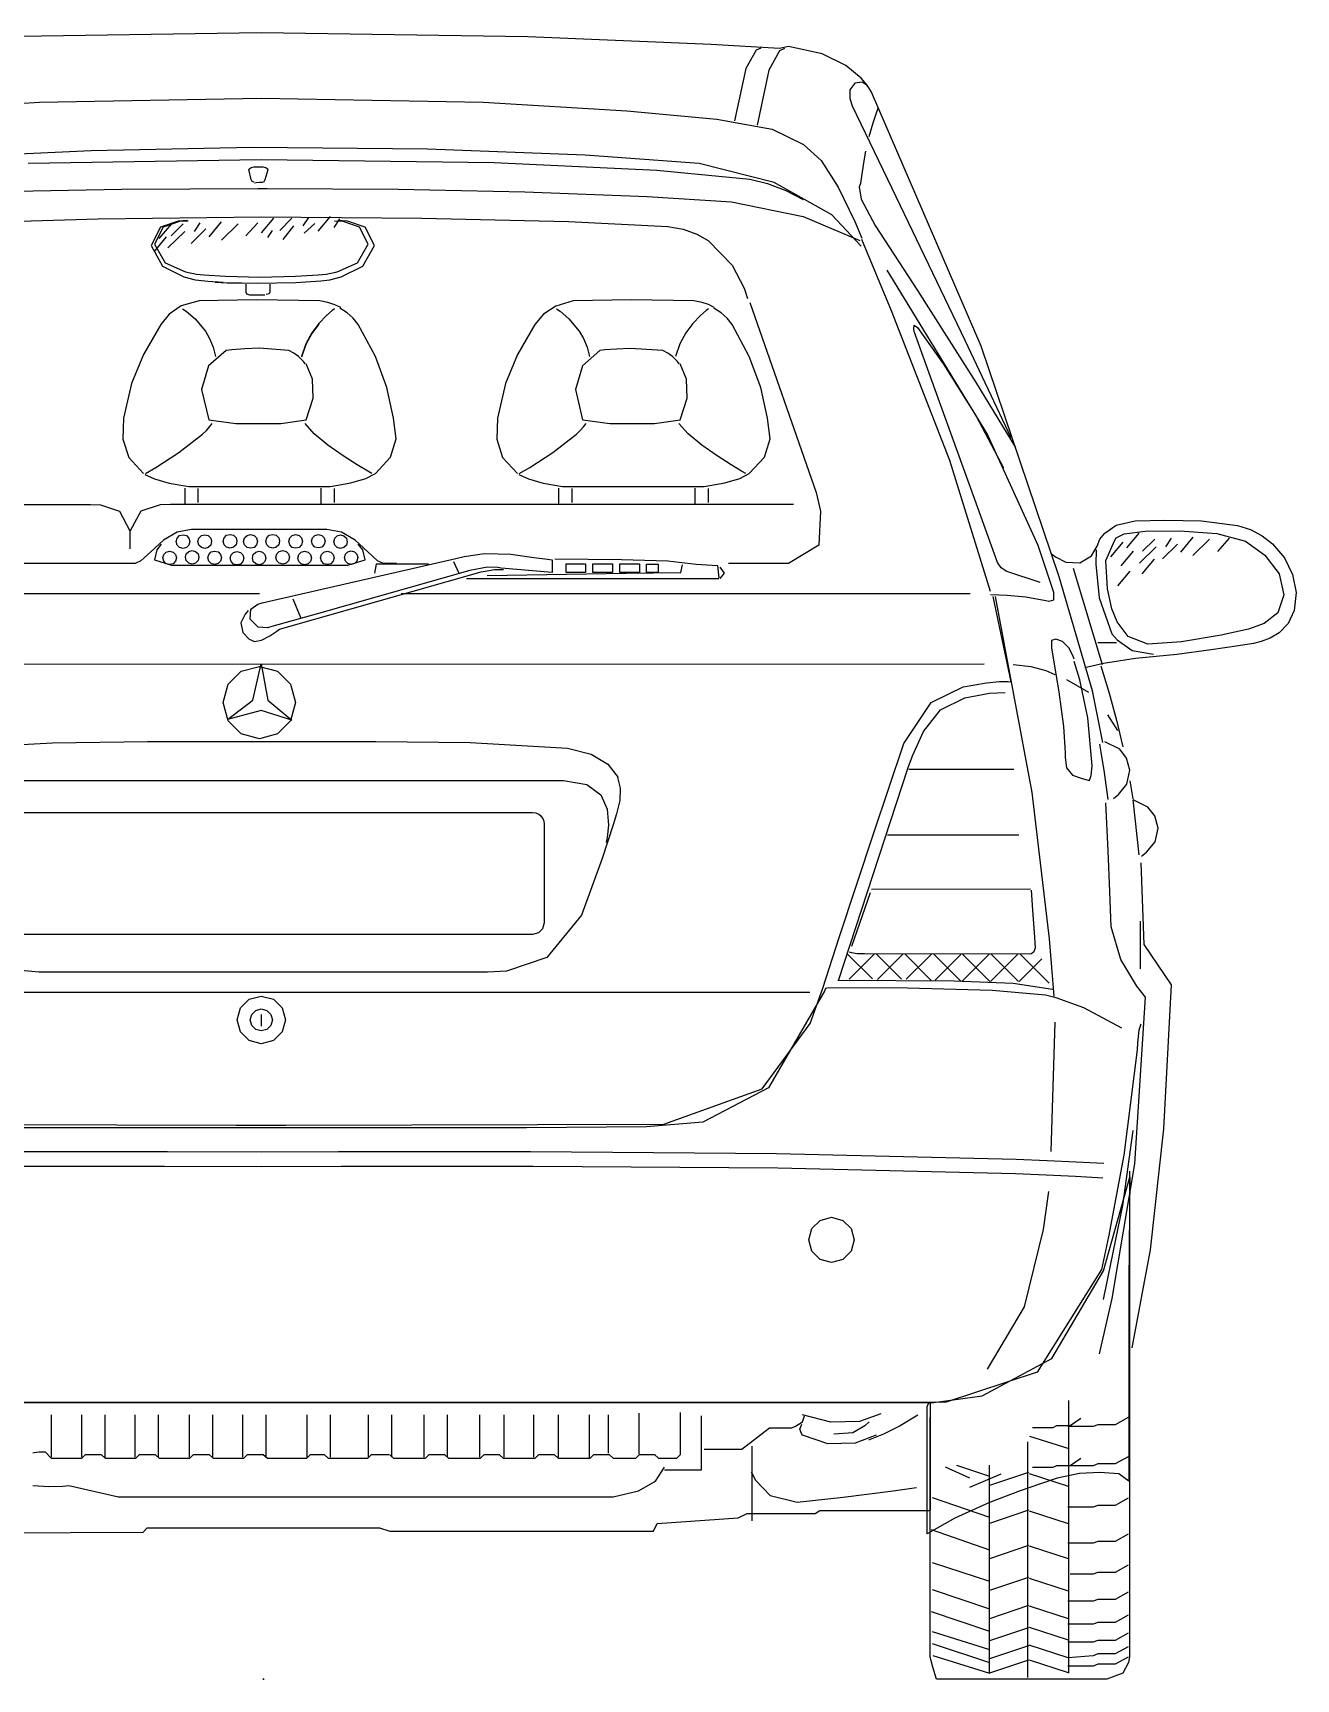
# Model space of a CAD drawing. Extents: x -3897 to -1920, y -817 to 757.
# Drawn here: x -3127 to -1920, y -816 to 757 of the extents above; entities that cross this region are included whole.
import ezdxf

# ---------------------------------------------------------------- set-up
doc = ezdxf.new("R2010")
doc.units = 0
doc.header["$LTSCALE"] = 5
doc.header["$MEASUREMENT"] = 0
doc.header["$PDMODE"] = 2
doc.header["$PDSIZE"] = 0.5
doc.layers.add('000_FREI-LASSEN', color=7, linetype='CONTINUOUS')
doc.layers.add('001_HILFSLINIEN', color=7, linetype='CONTINUOUS')

# ---------------------------------------------------------------- blocks, each defined once
blk = doc.blocks.new('MB_A-KLASSE_H_2')
at = {"layer": '001_HILFSLINIEN', "color": 7, "linetype": 'Continuous'}
for p, q in [((-2.1, 1572.8), (-257, 1569)), ((252.7, 1569), (-2.1, 1572.8)), ((427.8, 1561.8), (252.7, 1569)), ((493, 1558), (427.8, 1561.8)), ((475.2, 1558.4), (470.9, 1556.4)), ((501.8, 1559.8), (493, 1558)), ((497.8, 1558), (493.2, 1555.8)), ((533.8, 1552.8), (501.8, 1559.8)), ((470.9, 1556.4), (460.9, 1538.9)), ((493.2, 1555.8), (482.9, 1537.3)), ((556.4, 1541.7), (533.8, 1552.8)), ((571, 1529.6), (556.4, 1541.7)), ((460.9, 1538.9), (450.1, 1488.7)), ((482.9, 1537.3), (471.8, 1484.7)), ((572.1, 1525.7), (565.2, 1524.9)), ((576.8, 1522.8), (571, 1529.6)), ((576.7, 1522.6), (572.1, 1525.7)), ((-214.1, 1506.7), (-2.1, 1510.6)), ((-2.1, 1510.6), (209.9, 1506.7)), ((560.4, 1518.4), (560.3, 1510.1)), ((560.3, 1510.1), (562.6, 1503.1)), ((565.2, 1524.9), (560.4, 1518.4)), ((578.4, 1520.5), (576.7, 1522.6)), ((580.1, 1517.9), (576.8, 1522.8)), ((581.1, 1516.1), (580.1, 1517.9)), ((685.7, 1273.6), (581.1, 1516.1)), ((-351.4, 1498.3), (-214.1, 1506.7)), ((209.9, 1506.7), (347.1, 1498.3)), ((347.1, 1498.3), (433.1, 1490.5)), ((562.6, 1503.1), (600.5, 1424.6)), ((585.8, 1497.1), (582.4, 1486.6)), ((587.2, 1501.3), (585.8, 1497.1)), ((433.1, 1490.5), (486.1, 1480.8)), ((486.1, 1480.8), (515.9, 1466.2)), ((582.4, 1486.6), (578.5, 1473.4)), ((-10.4, 1463.5), (-164.8, 1460.2)), ((156.6, 1461.7), (-10.4, 1463.5)), ((515.9, 1466.2), (532.9, 1451)), ((-164.8, 1460.2), (-304.1, 1453.6)), ((-225, 1448.3), (-2.1, 1452)), ((-2.1, 1452), (220.4, 1449)), ((307.5, 1455.9), (156.6, 1461.7)), ((220.4, 1449), (375.8, 1441.7)), ((416.2, 1448.2), (307.5, 1455.9)), ((487.9, 1429.8), (416.2, 1448.2)), ((532.9, 1451), (549.2, 1425.5)), ((573.6, 1450.6), (572, 1440.2)), ((575.4, 1459.9), (573.6, 1450.6)), ((-14, 1442.3), (-13.4, 1443)), ((-11.7, 1432.9), (-14, 1442.3)), ((-13.4, 1443), (-11.8, 1444.2)), ((-11.8, 1444.2), (-9.2, 1444.9)), ((-11.5, 1432.2), (-11.7, 1432.9)), ((-10.8, 1431), (-11.5, 1432.2)), ((-9.2, 1444.9), (-0.4, 1444.9)), ((-0.4, 1444.9), (2.1, 1444.2)), ((0.5, 1431), (1.3, 1432.2)), ((1.3, 1432.2), (1.5, 1432.9)), ((1.5, 1432.9), (4.4, 1442.3)), ((2.1, 1444.2), (3.8, 1443)), ((3.8, 1443), (4.4, 1442.3)), ((375.8, 1441.7), (464.6, 1433)), ((464.6, 1433), (481.7, 1428.9)), ((572, 1440.2), (570.5, 1428.9)), ((-265.4, 1421.1), (-135.4, 1423.6)), ((-135.4, 1423.6), (-5.4, 1424.1)), ((-9.1, 1430.3), (-10.8, 1431)), ((-8.5, 1429.6), (-7.1, 1429.8)), ((-7.1, 1429.8), (-4, 1430.2)), ((-5.4, 1424.1), (3.6, 1424.1)), ((-4, 1430.2), (-1.1, 1430.3)), ((-1.1, 1430.3), (0.5, 1431)), ((3.6, 1424.1), (128.7, 1423.6)), ((128.7, 1423.6), (249.7, 1421.1)), ((249.7, 1421.1), (366.5, 1416.4)), ((366.5, 1416.4), (447.3, 1411.5)), ((481.7, 1428.9), (499, 1422.2)), ((543.1, 1398.9), (487.9, 1429.8)), ((499, 1422.2), (515.8, 1413.8)), ((549.2, 1425.5), (564.9, 1392.8)), ((570.5, 1428.9), (569.2, 1425.9)), ((569.2, 1425.9), (571.1, 1413.9)), ((600.5, 1424.6), (670.3, 1279.3)), ((447.3, 1411.5), (515.7, 1397.3)), ((571.1, 1413.9), (584.6, 1388.8)), ((-302.2, 1391), (-158, 1395.3)), ((-158, 1395.3), (-2.1, 1397)), ((-98.4, 1387.1), (-107.4, 1369.6)), ((-95.9, 1387.2), (-104.3, 1371)), ((-88.1, 1390.4), (-99.9, 1376.3)), ((-81.5, 1393), (-98.4, 1387.1)), ((-80.4, 1392.6), (-95.9, 1387.2)), ((-76.8, 1390.5), (-88.4, 1379)), ((-72.5, 1393.5), (-81.5, 1393)), ((-72, 1393.1), (-80.4, 1392.6)), ((-55.1, 1385.6), (-69.3, 1371.5)), ((-60.9, 1391.4), (-66.4, 1383.2)), ((-40.5, 1392.2), (-52.2, 1378.1)), ((-24.3, 1390.5), (-40.3, 1374.7)), ((-5.5, 1391.4), (-16.8, 1378.8)), ((9.6, 1395.9), (-2.2, 1381.8)), ((-2.1, 1397), (151.4, 1395.8)), ((8.2, 1384.2), (3.7, 1377.4)), ((27.2, 1395.7), (15.6, 1384.2)), ((28.7, 1388.4), (18.6, 1375.5)), ((43.1, 1396.6), (37.6, 1388.4)), ((49, 1390.8), (38.8, 1381.5)), ((63.6, 1397.4), (51.8, 1383.3)), ((72.6, 1395.2), (67.1, 1387)), ((76.2, 1392.6), (67.9, 1393.1)), ((80.2, 1393), (71.1, 1393.5)), ((91.8, 1387.2), (76.2, 1392.6)), ((97, 1387.1), (80.2, 1393)), ((100.1, 1371), (91.8, 1387.2)), ((106.1, 1369.6), (97, 1387.1)), ((151.4, 1395.8), (291.4, 1392.6)), ((291.4, 1392.6), (386.2, 1387.9)), ((386.2, 1387.9), (401.1, 1385.4)), ((401.1, 1385.4), (414, 1380.7)), ((515.7, 1397.3), (569.7, 1374.4)), ((571.2, 1369.2), (543.1, 1398.9)), ((564.9, 1392.8), (571.8, 1376.6)), ((584.6, 1388.8), (625, 1326.6)), ((-107.4, 1369.6), (-96.5, 1349.9)), ((-92.9, 1378.1), (-104.6, 1364)), ((-104.3, 1371), (-93.9, 1353.1)), ((-75.3, 1383.2), (-91.3, 1367.4)), ((89.7, 1353.1), (100.1, 1371)), ((95, 1349.9), (106.1, 1369.6)), ((414, 1380.7), (425, 1374.4)), ((425, 1374.4), (447.8, 1351)), ((571.5, 1375.8), (599.8, 1307.6)), ((-93.9, 1353.1), (-74.5, 1344.5)), ((70.3, 1344.5), (89.7, 1353.1)), ((-96.5, 1349.9), (-76.3, 1339.7)), ((-76.3, 1339.7), (-65.4, 1336.9)), ((-74.5, 1344.5), (-64.1, 1342.3)), ((-64.1, 1342.3), (-57, 1341.6)), ((-57, 1341.6), (-36.5, 1340.3)), ((-36.5, 1340.3), (-3.2, 1339.6)), ((-3.2, 1339.6), (30.7, 1340.3)), ((30.7, 1340.3), (52.3, 1341.6)), ((52.3, 1341.6), (59.9, 1342.3)), ((59.9, 1342.3), (70.3, 1344.5)), ((63.2, 1336.9), (74.3, 1339.7)), ((74.3, 1339.7), (95, 1349.9)), ((447.8, 1351), (459.3, 1328.8)), ((595.7, 1346.1), (691.8, 1188.7)), ((-65.4, 1336.9), (-62.3, 1336.5)), ((-62.3, 1336.5), (-53.2, 1335.7)), ((-53.2, 1335.7), (-38.5, 1334.7)), ((-46.3, 1334.7), (-34.6, 1334.2)), ((-34.6, 1334.2), (-21.1, 1333.9)), ((-21.1, 1333.9), (-5.8, 1333.7)), ((-16.9, 1325.9), (-17, 1325.1)), ((-17, 1325.1), (-16.3, 1323.5)), ((-16.9, 1332.9), (-16.9, 1325.9)), ((-16.3, 1323.5), (-13.3, 1322.7)), ((-13.3, 1322.7), (1.2, 1322.7)), ((-5.8, 1333.7), (31, 1334.5)), ((5.5, 1323.7), (2.5, 1323)), ((6.1, 1325.2), (5.5, 1323.7)), ((5.9, 1332.9), (5.9, 1325.9)), ((5.9, 1325.9), (6.1, 1325.2)), ((31, 1334.5), (54.8, 1336.1)), ((54.8, 1336.1), (63.2, 1336.9)), ((459.3, 1328.8), (462.5, 1319)), ((625, 1326.6), (680.4, 1239.5)), ((-78.7, 1312.1), (-90.3, 1304.1)), ((-61.6, 1316.8), (-78.7, 1312.1)), ((-77.3, 1309.3), (-73.8, 1306.9)), ((-73.8, 1306.9), (-65.4, 1299.7)), ((-6.6, 1317.9), (-61.6, 1316.8)), ((53.8, 1316.8), (-6.6, 1317.9)), ((61.5, 1315.2), (53.8, 1316.8)), ((65.7, 1307.6), (60.2, 1302.8)), ((68.1, 1313), (61.5, 1315.2)), ((67.9, 1309.3), (65.7, 1307.6)), ((73.8, 1310.4), (68.1, 1313)), ((80, 1305.3), (73, 1309.8)), ((279.4, 1311.9), (267.4, 1304)), ((295.8, 1316.8), (279.4, 1311.9)), ((280, 1309.3), (283.5, 1306.9)), ((283.5, 1306.9), (291.9, 1299.7)), ((351.6, 1317.9), (295.8, 1316.8)), ((411.2, 1316.8), (351.6, 1317.9)), ((419.2, 1315.4), (411.2, 1316.8)), ((423, 1307.6), (417.6, 1302.8)), ((425.3, 1313.2), (419.2, 1315.4)), ((425.2, 1309.3), (423, 1307.6)), ((430.6, 1310.5), (425.3, 1313.2)), ((437.3, 1305.3), (430.3, 1309.8)), ((464.6, 1315.4), (528, 1133.6)), ((599.8, 1307.6), (655.5, 1164.7)), ((-98.1, 1294.3), (-114.7, 1265.7)), ((-90.3, 1304.1), (-98.1, 1294.3)), ((-65.4, 1299.7), (-55.6, 1288)), ((53, 1295.3), (46.2, 1286.4)), ((53, 1294.6), (46.2, 1285.8)), ((60.2, 1302.8), (53, 1295.3)), ((85.8, 1300.2), (80, 1305.3)), ((90.3, 1294.3), (85.8, 1300.2)), ((106.9, 1263.8), (90.3, 1294.3)), ((259.3, 1294.3), (242.6, 1265.7)), ((267.4, 1304), (259.3, 1294.3)), ((291.9, 1299.7), (301.7, 1288)), ((410.3, 1295.3), (403.6, 1286.4)), ((417.6, 1302.8), (410.3, 1295.3)), ((443.1, 1300.2), (437.3, 1305.3)), ((447.7, 1294.3), (443.1, 1300.2)), ((464.2, 1263.8), (447.7, 1294.3)), ((621.3, 1290.1), (621.6, 1293.6)), ((621.7, 1287.5), (621.3, 1290.1)), ((621.6, 1293.6), (624.9, 1291.5)), ((624.9, 1291.5), (649.7, 1256.4)), ((-55.6, 1288), (-51.5, 1280.8)), ((-51.5, 1280.8), (-48.1, 1272.7)), ((40.3, 1275.8), (36.3, 1263.7)), ((40.3, 1275.2), (36.3, 1263)), ((46.2, 1286.4), (40.3, 1275.8)), ((46.2, 1285.8), (40.3, 1275.2)), ((301.7, 1288), (305.9, 1280.8)), ((305.9, 1280.8), (309.3, 1272.7)), ((397.7, 1275.8), (393.7, 1263.7)), ((403.6, 1286.4), (397.7, 1275.8)), ((641.9, 1231.8), (621.7, 1287.5)), ((670.3, 1279.3), (714.1, 1186.4)), ((-114.7, 1265.7), (-126.2, 1237.8)), ((-35.8, 1269.5), (-52.7, 1254.9)), ((-48.1, 1272.7), (-45.8, 1263.7)), ((-30.4, 1270), (-35.8, 1269.5)), ((-18, 1270.9), (-30.4, 1270)), ((-4.2, 1271.5), (-18, 1270.9)), ((24.3, 1269.5), (-4.2, 1271.5)), ((29, 1266.8), (24.3, 1269.5)), ((33.3, 1263.7), (29, 1266.8)), ((37.2, 1260), (33.3, 1263.7)), ((38.1, 1258.9), (37.2, 1260)), ((39.1, 1257.7), (38.1, 1258.9)), ((117.9, 1234), (106.9, 1263.8)), ((242.6, 1265.7), (231.1, 1237.8)), ((321.5, 1269.5), (304.7, 1254.9)), ((309.3, 1272.7), (311.5, 1263.7)), ((326.2, 1269.9), (321.5, 1269.5)), ((337.3, 1270.8), (326.2, 1269.9)), ((350.2, 1271.3), (337.3, 1270.8)), ((381.6, 1269.5), (350.2, 1271.3)), ((386.3, 1266.8), (381.6, 1269.5)), ((390.7, 1263.7), (386.3, 1266.8)), ((394.5, 1260), (390.7, 1263.7)), ((395.5, 1258.9), (394.5, 1260)), ((396.4, 1257.7), (395.5, 1258.9)), ((475.2, 1234), (464.2, 1263.8)), ((760.3, 1053.2), (685.7, 1273.6)), ((-52.7, 1254.9), (-59.4, 1232.2)), ((39.9, 1256.6), (39.1, 1257.7)), ((46.8, 1242), (40.6, 1256.6)), ((304.7, 1254.9), (298, 1232.2)), ((397.3, 1256.6), (396.4, 1257.7)), ((404.1, 1242), (398, 1256.6)), ((649.7, 1256.4), (681.1, 1206.6)), ((-126.2, 1237.8), (-133.7, 1204.8)), ((-59.4, 1232.2), (-52.4, 1203.1)), ((47.3, 1223.9), (46.8, 1242)), ((124.2, 1204.8), (117.9, 1234)), ((231.1, 1237.8), (223.6, 1204.8)), ((298, 1232.2), (304.9, 1203.1)), ((404.7, 1223.9), (404.1, 1242)), ((481.5, 1204.8), (475.2, 1234)), ((679.8, 1127), (641.9, 1231.8)), ((680.4, 1239.5), (718.5, 1176.8)), ((40.8, 1203.1), (47.3, 1223.9)), ((398.2, 1203.1), (404.7, 1223.9)), ((-133.7, 1204.8), (-134.5, 1184.7)), ((-54.6, 1193.1), (-51.5, 1196.6)), ((-52.3, 1203), (-26.6, 1199.8)), ((-51.5, 1196.6), (-49.1, 1199.8)), ((-26.6, 1199.8), (16.4, 1199.8)), ((16.4, 1199.8), (40.8, 1203.1)), ((48.5, 1189.9), (39.7, 1199.8)), ((126.8, 1185.1), (124.2, 1204.8)), ((223.6, 1204.8), (222.8, 1184.7)), ((302.7, 1193.1), (305.8, 1196.6)), ((305, 1203), (330.8, 1199.8)), ((305.8, 1196.6), (308.2, 1199.8)), ((330.8, 1199.8), (373.7, 1199.8)), ((373.7, 1199.8), (398.2, 1203.1)), ((405.8, 1189.9), (397, 1199.8)), ((484.1, 1185.1), (481.5, 1204.8)), ((681.1, 1206.6), (707.2, 1157.3)), ((-134.5, 1184.7), (-128.8, 1167.2)), ((-80.9, 1172), (-58.3, 1189.6)), ((-58.3, 1189.6), (-54.6, 1193.1)), ((61.5, 1179.1), (48.5, 1189.9)), ((121.3, 1167.4), (126.8, 1185.1)), ((222.8, 1184.7), (228.5, 1167.2)), ((276.5, 1172), (299, 1189.6)), ((299, 1189.6), (302.7, 1193.1)), ((418.9, 1179.1), (405.8, 1189.9)), ((478.6, 1167.4), (484.1, 1185.1)), ((691.8, 1188.7), (739.8, 1083.5)), ((-128.8, 1167.2), (-114.6, 1151.8)), ((-103, 1157.7), (-80.9, 1172)), ((76.2, 1168.8), (61.5, 1179.1)), ((89.6, 1160.1), (76.2, 1168.8)), ((106.9, 1151.8), (121.3, 1167.4)), ((228.5, 1167.2), (242.7, 1151.8)), ((254.4, 1157.7), (276.5, 1172)), ((433.5, 1168.8), (418.9, 1179.1)), ((447, 1160.1), (433.5, 1168.8)), ((464.2, 1151.8), (478.6, 1167.4)), ((655.5, 1164.7), (694.4, 1039.5)), ((-113.4, 1150.9), (-104.2, 1146.7)), ((-112.9, 1151.8), (-103, 1157.7)), ((99.6, 1154), (89.6, 1160.1)), ((97.9, 1147.2), (106.9, 1151.8)), ((103.5, 1151.8), (99.6, 1154)), ((244, 1150.9), (253.2, 1146.7)), ((244.4, 1151.8), (254.4, 1157.7)), ((456.9, 1154), (447, 1160.1)), ((455.2, 1147.2), (464.2, 1151.8)), ((460.8, 1151.8), (456.9, 1154)), ((-104.2, 1146.7), (-90.2, 1142.8)), ((-90.2, 1142.8), (-71.5, 1139.3)), ((-75.3, 1138), (-75.3, 1122.9)), ((-71.5, 1139.3), (63.8, 1139.3)), ((-62.7, 1137.4), (-62.7, 1124.1)), ((54.8, 1138), (54.8, 1122.9)), ((63.8, 1139.3), (83.5, 1143)), ((67.4, 1137.4), (67.4, 1124.1)), ((83.5, 1143), (97.9, 1147.2)), ((253.2, 1146.7), (267.1, 1142.8)), ((267.1, 1142.8), (285.8, 1139.3)), ((282, 1138), (282, 1122.9)), ((285.8, 1139.3), (421.1, 1139.3)), ((294.6, 1137.4), (294.6, 1124.1)), ((412.2, 1138), (412.2, 1122.9)), ((421.1, 1139.3), (440.8, 1143)), ((424.8, 1137.4), (424.8, 1124.1)), ((440.8, 1143), (455.2, 1147.2)), ((528, 1133.6), (532.2, 1116)), ((-524.1, 1122.3), (-165.4, 1122.3)), ((-165.4, 1122.3), (-155.7, 1121.9)), ((-155.7, 1121.9), (-137.6, 1116)), ((-98.8, 1121.9), (-117.4, 1116)), ((-88.8, 1122.3), (-98.8, 1121.9)), ((506.5, 1122.3), (-88.8, 1122.3)), ((701.5, 1067), (679.8, 1127)), ((-137.6, 1116), (-127.8, 1097.2)), ((-117.4, 1116), (-127.4, 1097.2)), ((532.2, 1116), (530.5, 1083.5)), ((803.8, 1095), (814.8, 1102.4)), ((814.8, 1102.4), (833, 1106.6)), ((833, 1106.6), (861.2, 1107.4)), ((861.2, 1107.4), (896.4, 1106.6)), ((896.4, 1106.6), (930.8, 1102.2)), ((930.8, 1102.2), (943.1, 1098.3)), ((-127.8, 1097.2), (-127.8, 1079.9)), ((-95.7, 1088.2), (-107.7, 1077)), ((-82.5, 1095.7), (-95.7, 1088.2)), ((-83.5, 1086.8), (-82.6, 1090.1)), ((-82.6, 1083.5), (-83.5, 1086.8)), ((-82.6, 1090.1), (-80.2, 1092.5)), ((-68.8, 1098.5), (-82.5, 1095.7)), ((-80.2, 1092.5), (-76.9, 1093.4)), ((-76.9, 1093.4), (-73.6, 1092.5)), ((-73.6, 1092.5), (-71.3, 1090.1)), ((-71.3, 1090.1), (-70.4, 1086.8)), ((-70.4, 1086.8), (-71.3, 1083.5)), ((60.6, 1098.5), (-68.8, 1098.5)), ((-62.7, 1086.8), (-61.8, 1090.1)), ((-61.8, 1083.5), (-62.7, 1086.8)), ((-61.8, 1090.1), (-59.4, 1092.5)), ((-59.4, 1092.5), (-56.1, 1093.4)), ((-56.1, 1093.4), (-52.8, 1092.5)), ((-52.8, 1092.5), (-50.4, 1090.1)), ((-50.4, 1090.1), (-49.6, 1086.8)), ((-49.6, 1086.8), (-50.4, 1083.5)), ((-38.5, 1087.2), (-37.6, 1090.5)), ((-37.6, 1083.8), (-38.5, 1087.2)), ((-37.6, 1090.5), (-35.3, 1092.8)), ((-35.3, 1092.8), (-32, 1093.7)), ((-32, 1093.7), (-28.7, 1092.8)), ((-28.7, 1092.8), (-26.3, 1090.5)), ((-26.3, 1090.5), (-25.4, 1087.2)), ((-25.4, 1087.2), (-26.3, 1083.8)), ((-19, 1087), (-18.1, 1090.3)), ((-18.1, 1083.7), (-19, 1087)), ((-18.1, 1090.3), (-15.7, 1092.6)), ((-15.7, 1092.6), (-12.4, 1093.5)), ((-12.4, 1093.5), (-9.1, 1092.6)), ((-9.1, 1092.6), (-6.8, 1090.3)), ((-6.8, 1090.3), (-5.9, 1087)), ((-5.9, 1087), (-6.8, 1083.7)), ((2.3, 1087.2), (3.2, 1090.5)), ((3.2, 1083.8), (2.3, 1087.2)), ((3.2, 1090.5), (5.5, 1092.8)), ((5.5, 1092.8), (8.8, 1093.7)), ((8.8, 1093.7), (12.1, 1092.8)), ((12.1, 1092.8), (14.5, 1090.5)), ((14.5, 1090.5), (15.4, 1087.2)), ((15.4, 1087.2), (14.5, 1083.8)), ((24.1, 1087), (25, 1090.3)), ((25, 1083.7), (24.1, 1087)), ((25, 1090.3), (27.3, 1092.6)), ((27.3, 1092.6), (30.6, 1093.5)), ((30.6, 1093.5), (33.9, 1092.6)), ((33.9, 1092.6), (36.3, 1090.3)), ((36.3, 1090.3), (37.2, 1087)), ((37.2, 1087), (36.3, 1083.7)), ((45.9, 1087.2), (46.8, 1090.4)), ((46.8, 1083.9), (45.9, 1087.2)), ((46.8, 1090.4), (49.1, 1092.7)), ((49.1, 1092.7), (52.4, 1093.6)), ((52.4, 1093.6), (55.6, 1092.7)), ((55.6, 1092.7), (57.9, 1090.4)), ((57.9, 1090.4), (58.8, 1087.2)), ((58.8, 1087.2), (57.9, 1083.9)), ((74.4, 1095.7), (60.6, 1098.5)), ((67.1, 1086.7), (68, 1090)), ((68, 1083.5), (67.1, 1086.7)), ((68, 1090), (70.3, 1092.3)), ((70.3, 1092.3), (73.6, 1093.2)), ((73.6, 1093.2), (76.8, 1092.3)), ((87.6, 1088.2), (74.4, 1095.7)), ((76.8, 1092.3), (79.2, 1090)), ((79.2, 1090), (80, 1086.7)), ((80, 1086.7), (79.2, 1083.5)), ((99.6, 1077), (87.6, 1088.2)), ((796.6, 1082.5), (799.1, 1089.1)), ((799.1, 1089.1), (803.8, 1095)), ((804.9, 1068.9), (813.5, 1088.3)), ((821.3, 1086.4), (809.5, 1072.3)), ((813.5, 1088.3), (814.7, 1090.3)), ((814.7, 1090.3), (822.3, 1094.2)), ((822.3, 1094.2), (842.6, 1096.8)), ((836.4, 1094.9), (824.7, 1080.8)), ((851.6, 1089.2), (840, 1077.7)), ((842.6, 1096.8), (875.7, 1097.1)), ((867.5, 1090.1), (862, 1081.9)), ((875.7, 1097.1), (911, 1094.7)), ((888, 1090.9), (876.2, 1076.8)), ((904.1, 1089.2), (888.1, 1073.4)), ((911, 1094.7), (938.4, 1087.2)), ((922.9, 1090.1), (911.6, 1077.5)), ((938.4, 1087.2), (957, 1073.7)), ((943.1, 1098.3), (954.3, 1092.4)), ((954.3, 1092.4), (964.2, 1084.8)), ((-107.7, 1077), (-117.2, 1068.5)), ((-102, 1079), (-104.2, 1069.5)), ((-97.7, 1084.2), (-102, 1079)), ((-96.2, 1071.2), (-95.3, 1074.5)), ((-95.3, 1068), (-96.2, 1071.2)), ((-95.3, 1074.5), (-92.9, 1076.8)), ((-92.9, 1076.8), (-89.7, 1077.7)), ((-89.7, 1077.7), (-86.4, 1076.8)), ((-86.4, 1076.8), (-84.1, 1074.5)), ((-84.1, 1074.5), (-83.2, 1071.2)), ((-83.2, 1071.2), (-84.1, 1068)), ((-80.2, 1081.2), (-82.6, 1083.5)), ((-76.9, 1080.3), (-80.2, 1081.2)), ((-73.6, 1081.2), (-76.9, 1080.3)), ((-74.7, 1071.9), (-73.8, 1075.2)), ((-73.8, 1068.6), (-74.7, 1071.9)), ((-73.8, 1075.2), (-71.5, 1077.5)), ((-71.3, 1083.5), (-73.6, 1081.2)), ((-71.5, 1077.5), (-68.2, 1078.4)), ((-68.2, 1078.4), (-64.9, 1077.5)), ((-64.9, 1077.5), (-62.6, 1075.2)), ((-62.6, 1075.2), (-61.7, 1071.9)), ((-61.7, 1071.9), (-62.6, 1068.6)), ((-59.4, 1081.2), (-61.8, 1083.5)), ((-56.1, 1080.3), (-59.4, 1081.2)), ((-52.8, 1081.2), (-56.1, 1080.3)), ((-53.2, 1071.4), (-52.3, 1074.6)), ((-52.3, 1068.1), (-53.2, 1071.4)), ((-50.4, 1083.5), (-52.8, 1081.2)), ((-52.3, 1074.6), (-50, 1076.9)), ((-50, 1076.9), (-46.7, 1077.8)), ((-46.7, 1077.8), (-43.4, 1076.9)), ((-43.4, 1076.9), (-41.1, 1074.6)), ((-41.1, 1074.6), (-40.2, 1071.4)), ((-40.2, 1071.4), (-41.1, 1068.1)), ((-35.3, 1081.5), (-37.6, 1083.8)), ((-32, 1080.6), (-35.3, 1081.5)), ((-28.7, 1081.5), (-32, 1080.6)), ((-31.8, 1070.9), (-30.9, 1074.2)), ((-30.9, 1067.7), (-31.8, 1070.9)), ((-30.9, 1074.2), (-28.6, 1076.5)), ((-26.3, 1083.8), (-28.7, 1081.5)), ((-28.6, 1076.5), (-25.4, 1077.4)), ((-25.4, 1077.4), (-22.1, 1076.5)), ((-22.1, 1076.5), (-19.8, 1074.2)), ((-19.8, 1074.2), (-18.9, 1070.9)), ((-18.9, 1070.9), (-19.8, 1067.7)), ((-15.7, 1081.3), (-18.1, 1083.7)), ((-12.4, 1080.4), (-15.7, 1081.3)), ((-9.1, 1081.3), (-12.4, 1080.4)), ((-10.7, 1071.1), (-9.9, 1074.4)), ((-9.9, 1067.8), (-10.7, 1071.1)), ((-9.9, 1074.4), (-7.5, 1076.7)), ((-6.8, 1083.7), (-9.1, 1081.3)), ((-7.5, 1076.7), (-4.3, 1077.6)), ((-4.3, 1077.6), (-1, 1076.7)), ((-1.2, 1028.3), (183.8, 1070.6)), ((-1, 1076.7), (1.3, 1074.4)), ((1.3, 1074.4), (2.2, 1071.1)), ((2.2, 1071.1), (1.3, 1067.8)), ((5.5, 1081.5), (3.2, 1083.8)), ((8.8, 1080.6), (5.5, 1081.5)), ((12.1, 1081.5), (8.8, 1080.6)), ((11.9, 1071.8), (12.7, 1075)), ((12.7, 1068.5), (11.9, 1071.8)), ((14.5, 1083.8), (12.1, 1081.5)), ((12.7, 1075), (15.1, 1077.4)), ((15.1, 1077.4), (18.3, 1078.3)), ((18.3, 1078.3), (21.6, 1077.4)), ((21.6, 1077.4), (23.9, 1075)), ((23.9, 1075), (24.8, 1071.8)), ((24.8, 1071.8), (23.9, 1068.5)), ((27.3, 1081.3), (25, 1083.7)), ((30.6, 1080.4), (27.3, 1081.3)), ((33.9, 1081.3), (30.6, 1080.4)), ((32.8, 1071.1), (33.7, 1074.4)), ((33.7, 1067.8), (32.8, 1071.1)), ((33.7, 1074.4), (36, 1076.7)), ((36.3, 1083.7), (33.9, 1081.3)), ((36, 1076.7), (39.3, 1077.6)), ((39.3, 1077.6), (42.5, 1076.7)), ((42.5, 1076.7), (44.8, 1074.4)), ((44.8, 1074.4), (45.7, 1071.1)), ((45.7, 1071.1), (44.8, 1067.8)), ((49.1, 1081.6), (46.8, 1083.9)), ((52.4, 1080.7), (49.1, 1081.6)), ((55.6, 1081.6), (52.4, 1080.7)), ((54.4, 1071.2), (55.3, 1074.5)), ((55.3, 1068), (54.4, 1071.2)), ((55.3, 1074.5), (57.6, 1076.8)), ((57.9, 1083.9), (55.6, 1081.6)), ((57.6, 1076.8), (60.9, 1077.7)), ((60.9, 1077.7), (64.2, 1076.8)), ((64.2, 1076.8), (66.5, 1074.5)), ((66.5, 1074.5), (67.4, 1071.2)), ((67.4, 1071.2), (66.5, 1068)), ((70.3, 1081.1), (68, 1083.5)), ((73.6, 1080.3), (70.3, 1081.1)), ((76.8, 1081.1), (73.6, 1080.3)), ((79.2, 1083.5), (76.8, 1081.1)), ((77.3, 1071.5), (78.2, 1074.8)), ((78.2, 1068.2), (77.3, 1071.5)), ((78.2, 1074.8), (80.5, 1077.1)), ((80.5, 1077.1), (83.7, 1078)), ((83.7, 1078), (87, 1077.1)), ((87, 1077.1), (89.3, 1074.8)), ((89.3, 1074.8), (90.2, 1071.5)), ((90.2, 1071.5), (89.3, 1068.2)), ((94.8, 1079), (90.4, 1084.2)), ((97, 1069.5), (94.8, 1079)), ((109, 1068.5), (99.6, 1077)), ((183.8, 1070.6), (191.6, 1072.5)), ((191.6, 1072.5), (211.2, 1075.4)), ((211.2, 1075.4), (236.4, 1074.7)), ((236.4, 1074.7), (258.2, 1071.5)), ((258.2, 1071.5), (271.4, 1069.9)), ((271.4, 1069.9), (275.8, 1069.5)), ((278.4, 1070.4), (342.1, 1069.6)), ((342.1, 1069.6), (386.3, 1068.3)), ((530.5, 1083.5), (501.7, 1065.9)), ((739.8, 1083.5), (755, 1038.5)), ((753, 1075.2), (756.8, 1072.1)), ((756.8, 1072.1), (766.6, 1067.2)), ((780.1, 1066.4), (791.1, 1073.1)), ((791.1, 1073.1), (796.6, 1082.5)), ((795.6, 1079.1), (795.3, 1065.1)), ((831.1, 1077.8), (819.3, 1063.7)), ((853.1, 1081.9), (837.1, 1066.1)), ((851, 1070.1), (839.3, 1056.1)), ((873.4, 1084.3), (859.1, 1070.2)), ((957, 1073.7), (970.4, 1056.1)), ((964.2, 1084.8), (975.7, 1071.3)), ((975.7, 1071.3), (983.4, 1055.5)), ((-124.7, 1065.9), (-512.6, 1065.9)), ((-122.8, 1066), (-124.7, 1065.9)), ((-117.2, 1068.5), (-122.8, 1066)), ((-104.2, 1069.5), (-88, 1064.3)), ((-92.9, 1065.6), (-95.3, 1068)), ((-89.7, 1064.8), (-92.9, 1065.6)), ((-86.4, 1065.6), (-89.7, 1064.8)), ((-88, 1064.3), (80.7, 1064.3)), ((-84.1, 1068), (-86.4, 1065.6)), ((-71.5, 1066.3), (-73.8, 1068.6)), ((-68.2, 1065.4), (-71.5, 1066.3)), ((-64.9, 1066.3), (-68.2, 1065.4)), ((-62.6, 1068.6), (-64.9, 1066.3)), ((-50, 1065.8), (-52.3, 1068.1)), ((-46.7, 1064.9), (-50, 1065.8)), ((-43.4, 1065.8), (-46.7, 1064.9)), ((-41.1, 1068.1), (-43.4, 1065.8)), ((-28.6, 1065.4), (-30.9, 1067.7)), ((-25.4, 1064.5), (-28.6, 1065.4)), ((-22.1, 1065.4), (-25.4, 1064.5)), ((-19.8, 1067.7), (-22.1, 1065.4)), ((-7.5, 1065.5), (-9.9, 1067.8)), ((-4.3, 1064.6), (-7.5, 1065.5)), ((-1, 1065.5), (-4.3, 1064.6)), ((1.3, 1067.8), (-1, 1065.5)), ((15.1, 1066.2), (12.7, 1068.5)), ((18.3, 1065.3), (15.1, 1066.2)), ((15.3, 1003.3), (208, 1057.8)), ((21.6, 1066.2), (18.3, 1065.3)), ((23.9, 1068.5), (21.6, 1066.2)), ((36, 1065.5), (33.7, 1067.8)), ((39.3, 1064.6), (36, 1065.5)), ((42.5, 1065.5), (39.3, 1064.6)), ((44.8, 1067.8), (42.5, 1065.5)), ((57.6, 1065.6), (55.3, 1068)), ((60.9, 1064.8), (57.6, 1065.6)), ((64.2, 1065.6), (60.9, 1064.8)), ((66.5, 1068), (64.2, 1065.6)), ((80.5, 1065.9), (78.2, 1068.2)), ((83.7, 1065), (80.5, 1065.9)), ((80.7, 1064.3), (97, 1069.5)), ((87, 1065.9), (83.7, 1065)), ((89.3, 1068.2), (87, 1065.9)), ((107.7, 1065.3), (106.2, 1056.6)), ((157.8, 1065.3), (107.7, 1065.3)), ((114.7, 1066), (109, 1068.5)), ((127.1, 1065.9), (113.8, 1065.9)), ((116.6, 1065.9), (114.7, 1066)), ((197.2, 1059.2), (139, 1042.6)), ((181.6, 1067.8), (186.6, 1056.7)), ((214.1, 1062.5), (197.2, 1059.2)), ((208, 1057.8), (211.9, 1058.6)), ((211.9, 1058.6), (220.6, 1060)), ((213.7, 1054.5), (346.6, 1056.6)), ((223.9, 1062.1), (214.1, 1062.5)), ((220.6, 1060), (229.3, 1060.3)), ((227.1, 1061.3), (223.9, 1062.1)), ((275.8, 1057.2), (227.1, 1061.3)), ((275.8, 1069.5), (275.8, 1057.2)), ((289.1, 1065.5), (307.8, 1065.5)), ((289.1, 1057.4), (289.1, 1065.5)), ((307.8, 1057.4), (289.1, 1057.4)), ((307.8, 1065.5), (307.8, 1057.4)), ((314.8, 1065.5), (333.5, 1065.5)), ((314.8, 1057.4), (314.8, 1065.5)), ((333.5, 1057.4), (314.8, 1057.4)), ((333.5, 1065.5), (333.5, 1057.4)), ((340.4, 1065.5), (359.2, 1065.5)), ((340.4, 1057.4), (340.4, 1065.5)), ((359.2, 1057.4), (340.4, 1057.4)), ((346.6, 1056.6), (398.9, 1057.4)), ((359.2, 1065.5), (359.2, 1057.4)), ((366.1, 1065.2), (377.2, 1065.2)), ((366.1, 1057.4), (366.1, 1065.2)), ((377.2, 1057.4), (366.1, 1057.4)), ((377.2, 1065.2), (377.2, 1057.4)), ((386.3, 1068.3), (413.4, 1065.3)), ((398.9, 1057.4), (400.3, 1064.6)), ((413.4, 1065.3), (433.8, 1063.9)), ((433.8, 1063.9), (435.2, 1052.3)), ((436, 1062.4), (440.3, 1056.6)), ((440.3, 1056.6), (436, 1051.6)), ((501.7, 1065.9), (444.4, 1065.9)), ((704.9, 1061.9), (701.5, 1067)), ((708.6, 1059.1), (704.9, 1061.9)), ((710.4, 1058.2), (708.6, 1059.1)), ((742.3, 1047.8), (710.4, 1058.2)), ((766.6, 1067.2), (780.1, 1066.4)), ((773.8, 1061.5), (801.4, 969.5)), ((795.3, 1065.1), (798.4, 1033.2)), ((806.4, 1041.8), (804.9, 1068.9)), ((827.7, 1058.5), (815.9, 1044.4)), ((970.4, 1056.1), (975.1, 1035.8)), ((983.4, 1055.5), (986.7, 1038.1)), ((139, 1042.6), (52.5, 1018.1)), ((194.1, 1051.6), (435.2, 1051.6)), ((755, 1038.5), (754.9, 1030.8)), ((792.1, 944.3), (760.3, 1053.2)), ((810.5, 1022.7), (806.4, 1041.8)), ((986.7, 1038.1), (985, 1021)), ((-3.8, 1036.8), (-679.6, 1036.8)), ((-12.9, 1012.7), (-12.2, 1022.4)), ((-12.2, 1022.4), (-5.4, 1027.1)), ((-5.4, 1027.1), (-1.2, 1028.3)), ((28.1, 1032), (35.5, 1013.5)), ((675.3, 1036.8), (131.5, 1036.8)), ((710.6, 1035.4), (694.7, 1036)), ((714.6, 952.8), (697.1, 1034.5)), ((734.5, 847), (699.6, 1034.4)), ((728.6, 1033.7), (710.6, 1035.4)), ((747.5, 1030.2), (728.6, 1033.7)), ((750.4, 1029.6), (747.5, 1030.2)), ((754.9, 1030.8), (750.4, 1029.6)), ((798.4, 1033.2), (810.5, 998.8)), ((815.6, 1010), (810.5, 1022.7)), ((975.1, 1035.8), (969.2, 1018.8)), ((-17.7, 1017.4), (-21.7, 1009.2)), ((-21.7, 1009.2), (-19.8, 999.9)), ((-14.8, 1020.9), (-17.7, 1017.4)), ((-5.1, 1005), (-12.9, 1012.7)), ((52.5, 1018.1), (8, 1005.6)), ((826.4, 996.2), (815.6, 1010)), ((956.3, 1008.7), (941.3, 1003.2)), ((969.2, 1018.8), (956.3, 1008.7)), ((979.1, 1008.4), (970.4, 999.7)), ((985, 1021), (979.1, 1008.4)), ((-19.8, 999.9), (-13.7, 993.5)), ((-13.7, 993.5), (-8.5, 991.3)), ((-8.5, 991.3), (-1.9, 992.6)), ((3.8, 1004.5), (-5.1, 1005)), ((-1.9, 992.6), (6, 996.7)), ((8, 1005.6), (3.8, 1004.5)), ((6, 996.7), (12.6, 1001.2)), ((12.6, 1001.2), (15.3, 1003.3)), ((753.1, 992.4), (752.9, 985)), ((757.1, 993.7), (753.1, 992.4)), ((763.4, 991.3), (757.1, 993.7)), ((769.4, 985.4), (763.4, 991.3)), ((810.5, 998.8), (815.8, 993)), ((815.8, 993), (830, 982.7)), ((845.1, 988.8), (826.4, 996.2)), ((877.3, 991), (845.1, 988.8)), ((915.1, 997.4), (877.3, 991)), ((941.3, 1003.2), (915.1, 997.4)), ((953.3, 991.3), (946, 989.4)), ((961.8, 994.6), (953.3, 991.3)), ((970.4, 999.7), (961.8, 994.6)), ((752.9, 985), (760.1, 943.2)), ((773.3, 978.1), (769.4, 985.4)), ((774.6, 974.5), (773.3, 978.1)), ((797.3, 990.3), (815.2, 990.3)), ((830, 982.7), (850.6, 979.2)), ((872.8, 978.9), (833.3, 975.1)), ((905.7, 983.4), (872.8, 978.9)), ((931.8, 987.1), (905.7, 983.4)), ((946, 989.4), (931.8, 987.1)), ((688.5, 969.7), (-692, 969.1)), ((-33.8, 950.5), (-21.4, 962.9)), ((-21.4, 962.9), (-4, 967.6)), ((-10.1, 935.3), (-2.1, 969.9)), ((-4, 967.6), (13.4, 962.9)), ((-2.1, 969.9), (4, 935.3)), ((13.4, 962.9), (25.8, 950.5)), ((716.2, 969.5), (733.3, 967.4)), ((733.3, 967.4), (747.7, 963.7)), ((747.7, 963.7), (756.1, 959.7)), ((780, 954.8), (774.6, 972.4)), ((802.8, 970.4), (785, 966.1)), ((800.1, 968.1), (808.2, 942.1)), ((833.3, 975.1), (802.8, 970.4)), ((-38.6, 933), (-33.8, 950.5)), ((25.8, 950.5), (30.5, 933)), ((637.9, 933), (668.5, 948)), ((668.5, 948), (691, 951.9)), ((691, 951.9), (703.4, 953.3)), ((703.4, 953.3), (711.6, 953.1)), ((711.6, 953.1), (714.6, 952.8)), ((767.3, 955.1), (788.2, 943)), ((787.8, 918.4), (780, 954.8)), ((802, 894.7), (792.1, 944.3)), ((-33.8, 915.6), (-38.6, 933)), ((-34.3, 916.9), (-10.1, 935.3)), ((4, 935.3), (26.9, 916.2)), ((30.5, 933), (25.8, 915.6)), ((611.9, 893.9), (637.9, 933)), ((646.8, 926), (670.3, 937.6)), ((670.3, 937.6), (693.7, 942)), ((693.7, 942), (708.7, 942.6)), ((760.1, 943.2), (764.6, 910)), ((808.2, 942.1), (815.2, 916.3)), ((-2.1, 925.3), (-34.3, 916.9)), ((-21.4, 903.2), (-33.8, 915.6)), ((26.9, 916.2), (-2.1, 925.3)), ((25.8, 915.6), (13.4, 903.2)), ((630.8, 905.3), (646.8, 926)), ((791.7, 872.6), (787.8, 918.4)), ((806.4, 921.2), (816.2, 906.2)), ((815.2, 916.3), (821.2, 890.8)), ((-4, 898.5), (-21.4, 903.2)), ((13.4, 903.2), (-4, 898.5)), ((620, 882), (630.8, 905.3)), ((764.6, 910), (766.2, 885.2)), ((-293.9, 889.6), (-201.6, 894.4)), ((-201.6, 894.4), (-110.8, 895.8)), ((-110.8, 895.8), (-17.9, 895.7)), ((-17.9, 895.7), (14.6, 895.7)), ((14.6, 895.7), (107.2, 895.9)), ((107.2, 895.9), (197.5, 894.8)), ((197.5, 894.8), (290.6, 889.6)), ((290.6, 889.6), (313, 883.6)), ((313, 883.6), (329, 874.1)), ((583.2, 808.7), (611.9, 893.9)), ((616, 870.9), (620, 882)), ((766.2, 885.2), (766, 880.4)), ((798.8, 893.2), (800.2, 885.6)), ((800.2, 885.6), (803.3, 866.3)), ((818.2, 888.4), (804, 895.4)), ((824.8, 880), (818.2, 888.4)), ((329, 874.1), (338.8, 861.4)), ((549.6, 667.3), (616, 870.9)), ((717.1, 869), (616.7, 869)), ((766, 880.4), (767.3, 870.7)), ((767.3, 870.7), (773.2, 863.5)), ((791, 863.4), (791.7, 872.6)), ((803.3, 866.3), (806.8, 840.4)), ((827.9, 868.4), (824.8, 880)), ((825.1, 855.2), (827.9, 868.4)), ((-293.9, 858.7), (286.6, 858.7)), ((286.6, 858.7), (309, 854.7)), ((309, 854.7), (322.2, 844.7)), ((338.1, 861.4), (340.7, 851.1)), ((340.7, 851.1), (340.4, 839.5)), ((773.2, 863.5), (781.3, 860.7)), ((781.3, 860.7), (786.9, 859.1)), ((786.9, 859.1), (788.9, 858.6)), ((788.9, 858.6), (789.6, 859.4)), ((789.6, 859.4), (791, 863.4)), ((816.9, 845.3), (825.1, 855.2)), ((827.9, 858.2), (830.8, 840.9)), ((322.2, 844.7), (328.4, 831.3)), ((340.4, 839.5), (337.3, 826.7)), ((751.2, 707.3), (734.5, 847)), ((807.1, 791.4), (804.9, 837.1)), ((812.3, 841.3), (816.9, 845.3)), ((830.8, 840), (836.5, 787.6)), ((845.1, 833.2), (830.9, 840.2)), ((-260.4, 827.9), (257.1, 827.9)), ((257.1, 827.9), (260.1, 827.5)), ((260.1, 827.5), (263, 826.3)), ((263, 826.3), (265.7, 824.5)), ((265.1, 824.5), (266.8, 822.3)), ((266.8, 822.3), (267.9, 819.6)), ((267.9, 819.6), (268.3, 816.7)), ((328.4, 831.3), (329.8, 816)), ((337.3, 826.7), (334.2, 816.1)), ((851.7, 824.8), (845.1, 833.2)), ((854.8, 813.1), (851.7, 824.8)), ((268.3, 816.7), (268.3, 722.6)), ((334.2, 816.1), (323.6, 784.1)), ((328.5, 804.1), (327.4, 799.2)), ((329.8, 816), (328.5, 804.1)), ((550.2, 708.4), (583.2, 808.7)), ((721.8, 806.4), (596.4, 806.4)), ((851.9, 799.9), (854.8, 813.1)), ((808.6, 752.4), (807.1, 791.4)), ((839.1, 786.1), (843.8, 790)), ((843.8, 790), (851.9, 799.9)), ((323.6, 784.1), (304, 729.8)), ((838.5, 779.9), (841.2, 702)), ((579.7, 751.1), (562, 699.8)), ((733, 754.6), (581.1, 754.5)), ((733.6, 753.8), (734.9, 734.7)), ((810.1, 718.8), (808.6, 752.4)), ((304, 729.8), (270.8, 689.4)), ((734.9, 734.7), (736.4, 713.3)), ((837.7, 724.3), (837.7, 678.6)), ((257.1, 711.3), (-260.4, 711.3)), ((262.7, 712.9), (257.1, 711.3)), ((266.7, 716.9), (262.7, 712.9)), ((268.3, 722.6), (266.7, 716.9)), ((534.5, 660.1), (550.2, 708.4)), ((736.4, 713.3), (737.4, 698.6)), ((819.3, 687.4), (810.1, 718.8)), ((558.1, 692.6), (581.8, 669)), ((583.5, 692.6), (559.5, 668.6)), ((562, 694), (560, 694.5)), ((567.2, 693), (562, 694)), ((574.3, 692.8), (567.2, 693)), ((732.4, 692.6), (574.3, 692.8)), ((585.6, 692.6), (609.6, 668.6)), ((611, 692.6), (586.6, 668.3)), ((613, 692.6), (638.4, 667.2)), ((638.4, 692.6), (614.1, 668.6)), ((640.5, 692.6), (666.6, 666.5)), ((666.2, 692.3), (641.9, 667.9)), ((693.3, 692.6), (667.3, 666.5)), ((667.9, 692.6), (694, 666.5)), ((720.8, 692.6), (694.7, 666.5)), ((695.4, 692.6), (721.5, 666.5)), ((722.9, 692.6), (750.7, 664.8)), ((733.8, 693), (732.4, 692.6)), ((736.2, 694.7), (733.8, 693)), ((737.4, 698.6), (736.2, 694.7)), ((755.5, 652.5), (751.2, 707.3)), ((841.2, 702), (867.2, 663.2)), ((-214.8, 675.5), (-235.1, 677.2)), ((232.3, 676.4), (213.9, 675.4)), ((270.8, 689.4), (232.3, 676.4)), ((743.8, 688.2), (722.2, 666.5)), ((834.6, 662.1), (819.3, 687.4)), ((-207.2, 675.4), (-214.8, 675.5)), ((213.9, 675.4), (-207.2, 675.4)), ((548.7, 667.8), (660.1, 667)), ((660.1, 667), (716.2, 665)), ((716.2, 665), (753.8, 659.3)), ((842.7, 651.6), (834.6, 662.1)), ((867.2, 663.2), (859.9, 525.6)), ((522, 656), (-519.3, 656)), ((-22, 641.3), (-13.7, 649.5)), ((-13.7, 649.5), (-2.1, 652.6)), ((-2.1, 652.6), (9.6, 649.5)), ((9.6, 649.5), (17.8, 641.3)), ((536.4, 657.8), (482.6, 564.8)), ((522.4, 626.4), (534.5, 660.1)), ((537, 659.7), (536.4, 657.8)), ((539.6, 660.6), (537, 659.7)), ((615.4, 660.2), (539.6, 660.6)), ((696.4, 658), (615.4, 660.2)), ((747.2, 653.3), (696.4, 658)), ((757.4, 650.8), (747.2, 653.3)), ((783.8, 641.2), (757.4, 650.8)), ((832.5, 492.3), (842.7, 651.6)), ((-25.1, 629.8), (-22, 641.3)), ((-22, 618.3), (-25.1, 629.8)), ((-12.7, 629.8), (-11.3, 635.1)), ((-11.3, 624.5), (-12.7, 629.8)), ((-11.3, 635.1), (-7.5, 638.9)), ((-7.5, 638.9), (-2.1, 640.3)), ((-2.1, 640.3), (3.2, 638.9)), ((-2.1, 635.1), (-2.1, 623.7)), ((3.2, 638.9), (7, 635.1)), ((7, 635.1), (8.5, 629.8)), ((8.5, 629.8), (7, 624.5)), ((17.8, 641.3), (21, 629.8)), ((21, 629.8), (17.8, 618.3)), ((820.3, 621.9), (783.8, 641.2)), ((-13.7, 610.1), (-22, 618.3)), ((-7.5, 620.8), (-11.3, 624.5)), ((-2.1, 619.3), (-7.5, 620.8)), ((3.2, 620.8), (-2.1, 619.3)), ((7, 624.5), (3.2, 620.8)), ((17.8, 618.3), (9.6, 610.1)), ((476.6, 563.8), (522.4, 626.4)), ((756.1, 627.5), (752.5, 504.2)), ((836.3, 620), (835.2, 607.9)), ((838.3, 625.8), (836.3, 620)), ((-2.1, 607), (-13.7, 610.1)), ((9.6, 610.1), (-2.1, 607)), ((834.8, 601.3), (822, 500.6)), ((835.2, 607.9), (834.8, 601.3)), ((382.5, 530.1), (476.6, 563.8)), ((482.6, 564.8), (419.9, 532.1)), ((-387.4, 530.1), (-26.2, 529.2)), ((-87.9, 526.7), (-255.6, 526.8)), ((-2.1, 526.7), (-87.9, 526.7)), ((-26.2, 529.2), (21.3, 529.2)), ((83.7, 526.7), (-2.1, 526.7)), ((21.3, 529.2), (382.5, 530.1)), ((251.3, 526.8), (83.7, 526.7)), ((366.1, 527.5), (251.3, 526.8)), ((419.9, 532.1), (366.1, 527.5)), ((821.1, 452.4), (830.9, 524.2)), ((859.9, 525.6), (847.4, 410)), ((-91.9, 503.8), (-308.7, 503.6)), ((-2.1, 503.4), (-91.9, 503.8)), ((71.8, 503.7), (-2.1, 503.4)), ((255.1, 503.8), (71.8, 503.7)), ((490.1, 502), (255.1, 503.8)), ((-94.6, 489.8), (-311.6, 489.6)), ((-2.1, 489.4), (-94.6, 489.8)), ((74.2, 489.8), (-2.1, 489.4)), ((257.8, 489.8), (74.2, 489.8)), ((491.5, 488), (257.8, 489.8)), ((719.1, 496.5), (490.1, 502)), ((718.5, 482.6), (491.5, 488)), ((748.7, 495.3), (719.1, 496.5)), ((776.7, 494), (748.7, 495.3)), ((803, 492.6), (776.7, 494)), ((822, 500.6), (807.6, 422.7)), ((810.9, 363.5), (832.5, 492.3)), ((748, 481.4), (718.5, 482.6)), ((776, 480.1), (748, 481.4)), ((802.2, 478.7), (776, 480.1)), ((802.6, 389.9), (827.9, 479.6)), ((827.9, 479.6), (827, 378.8)), ((827.4, 485.3), (827.4, 21.4)), ((750.2, 465.8), (745.1, 429.6)), ((531.8, 438.3), (542.8, 441.2)), ((542.8, 441.2), (553.7, 438.3)), ((802.8, 362.6), (821.1, 452.4)), ((521.1, 419.6), (524.1, 430.5)), ((524.1, 430.5), (531.8, 438.3)), ((553.7, 438.3), (561.5, 430.5)), ((561.5, 430.5), (564.4, 419.6)), ((745.1, 429.6), (727, 355.6)), ((524.1, 408.7), (521.1, 419.6)), ((564.4, 419.6), (561.5, 408.7)), ((807.6, 422.7), (800.7, 391.4)), ((847.4, 410), (829.8, 316.5)), ((531.8, 400.9), (524.1, 408.7)), ((542.8, 397.9), (531.8, 400.9)), ((553.7, 400.9), (542.8, 397.9)), ((561.5, 408.7), (553.7, 400.9)), ((800.7, 391.4), (739.3, 293.3)), ((753.4, 306.3), (802.6, 389.9)), ((827, 378.8), (827, 189)), ((799, 310.6), (810.9, 363.5)), ((727, 355.6), (691.5, 296)), ((686.6, 270.5), (753.4, 306.3)), ((739.3, 293.3), (652.3, 264.7)), ((635.7, 263.7), (686.6, 270.5)), ((637.3, 263.9), (-654.5, 263.9)), ((608.1, 264.3), (-612.3, 264.3)), ((-202.6, 212), (-202.6, 252.4)), ((-173.7, 212), (-173.7, 252.4)), ((-151.3, 212), (-151.3, 252.4)), ((-122.8, 212), (-122.8, 252.4)), ((-100.4, 212), (-100.4, 252.4)), ((-70.8, 212), (-70.8, 252.4)), ((-48.4, 212), (-48.4, 252.4)), ((-19.9, 212), (-19.9, 252.4)), ((2.5, 212), (2.5, 252.4)), ((41.7, 212), (41.7, 252.4)), ((64.1, 212), (64.1, 252.4)), ((100.3, 212), (100.3, 252.4)), ((122.7, 212), (122.7, 252.4)), ((153.6, 212), (153.6, 252.4)), ((175.9, 212), (175.9, 252.4)), ((206.8, 212), (206.8, 252.4)), ((229.9, 212), (229.9, 252.4)), ((258.4, 212), (258.4, 252.4)), ((281.9, 212), (281.9, 252.4)), ((311.6, 211.2), (311.6, 252.4)), ((329.7, 215.8), (329.7, 252.4)), ((359, 215.1), (359, 254)), ((398.3, 214.7), (398.3, 254.8)), ((542.2, 245.5), (515.2, 252.4)), ((589.9, 253.3), (569.6, 246)), ((652.3, 264.7), (608.1, 264.3)), ((625.2, 252), (608.4, 241.9)), ((634.2, 260.8), (635.7, 263.7)), ((634.2, 138.8), (634.2, 260.8)), ((637.3, 161), (637.3, 263.9)), ((769.2, 266.2), (769.2, 5.5)), ((418.6, 199.8), (418.6, 251.5)), ((457, 219.7), (483.5, 240)), ((483.5, 240), (504.7, 240)), ((504.7, 240), (508.5, 241.6)), ((508.5, 241.6), (515, 245.8)), ((512.6, 238.8), (514.3, 243.6)), ((514, 234.7), (512.6, 238.8)), ((515, 245.8), (517.1, 251.5)), ((569.6, 246), (542.2, 245.5)), ((574.7, 241.9), (563.2, 235.4)), ((578.7, 245.8), (574.7, 241.9)), ((608.4, 241.9), (592.6, 234)), ((637, 21.6), (637, 249.9)), ((754.2, 240.1), (734.8, 240.1)), ((757.7, 241.9), (754.2, 240.1)), ((770.9, 241.9), (757.7, 241.9)), ((792.8, 241.2), (768.6, 241.2)), ((781.1, 248.9), (770.9, 241.9)), ((797.2, 242.9), (792.8, 241.2)), ((813.7, 242.9), (797.2, 242.9)), ((826.3, 249.8), (813.7, 242.9)), ((466.7, 222.4), (466.7, 151.3)), ((515.2, 233), (514, 234.7)), ((539.1, 224.7), (515.2, 233)), ((565.4, 225.3), (539.1, 224.7)), ((563.2, 235.4), (545, 233.9)), ((585.5, 233), (565.4, 225.3)), ((592.6, 234), (578, 228.2)), ((730.1, 226.7), (730.1, 1.5)), ((732.1, 232.2), (769.4, 220.2)), ((-220.3, 216.2), (-219.3, 216.4)), ((-219.3, 216.4), (-217.1, 216.8)), ((-217.1, 216.8), (-214.5, 217)), ((-214.5, 217), (-208.8, 217)), ((-208.8, 217), (-203, 211.2)), ((-203, 211.2), (-173.7, 211.2)), ((-173.7, 211.2), (-170.2, 214.7)), ((-170.2, 214.7), (-155.2, 214.7)), ((-155.2, 214.7), (-151.3, 211.2)), ((-151.3, 211.2), (-122, 211.2)), ((-122, 211.2), (-118.5, 214.7)), ((-118.5, 214.7), (-103.5, 214.7)), ((-103.5, 214.7), (-99.6, 211.2)), ((-99.6, 211.2), (-70.3, 211.2)), ((-70.3, 211.2), (-66.9, 214.7)), ((-66.9, 214.7), (-51.8, 214.7)), ((-51.8, 214.7), (-48, 211.2)), ((-48, 211.2), (-18.7, 211.2)), ((-18.7, 211.2), (-15.2, 214.7)), ((-15.2, 214.7), (-0.2, 214.7)), ((-0.2, 214.7), (3.7, 211.2)), ((3.7, 211.2), (41.4, 211.2)), ((41.4, 211.2), (44.9, 214.7)), ((44.9, 214.7), (58.3, 214.7)), ((58, 214.7), (61.9, 211.2)), ((61.9, 211.2), (99.6, 211.2)), ((99.6, 211.2), (103.1, 214.7)), ((103.1, 214.7), (119.6, 214.7)), ((120.4, 214.7), (124.3, 211.2)), ((124.3, 211.2), (154.8, 211.2)), ((154.8, 211.2), (158.3, 214.7)), ((158.3, 214.7), (173.3, 214.7)), ((172.8, 214.7), (176.7, 211.2)), ((176.7, 211.2), (207.3, 211.2)), ((207.3, 211.2), (210.7, 214.7)), ((210.7, 214.7), (225.7, 214.7)), ((225.3, 214.7), (229.1, 211.2)), ((229.1, 211.2), (259.7, 211.2)), ((259.7, 211.2), (263.2, 214.7)), ((263.2, 214.7), (278.2, 214.7)), ((277.7, 214.7), (281.6, 211.2)), ((281.6, 211.2), (312.1, 211.2)), ((312.1, 211.2), (315.6, 214.7)), ((315.6, 214.7), (330.6, 214.7)), ((330.2, 214.7), (334, 211.2)), ((334, 211.2), (355.9, 211.2)), ((355.9, 211.2), (359.4, 214.7)), ((359.4, 214.7), (374.4, 214.7)), ((373.7, 214.7), (377.5, 211.2)), ((377.5, 211.2), (394.9, 211.2)), ((394.9, 211.2), (398.3, 214.7)), ((421.2, 219.7), (457, 219.7)), ((781.1, 210.9), (770.9, 203.9)), ((797.2, 205.5), (792.8, 203.8)), ((813.7, 205.5), (797.2, 205.5)), ((826.3, 212.4), (813.7, 205.5)), ((358.4, 179.8), (374.7, 189.2)), ((374.7, 189.2), (383.3, 202.5)), ((383.3, 199.8), (418.6, 199.8)), ((465.9, 198.1), (470.1, 189.9)), ((470.1, 189.9), (484.2, 175.3)), ((651.3, 202.7), (674.7, 192.2)), ((662.2, 204.3), (693.6, 193.9)), ((704.7, 195.8), (674.7, 183)), ((693.6, 5.5), (693.6, 204.3)), ((731, 197.5), (693.6, 184.9)), ((731.5, 196.3), (768.9, 184.3)), ((754.2, 202.2), (734.8, 202.2)), ((758.4, 191.9), (742.5, 186.7)), ((757.7, 203.9), (754.2, 202.2)), ((770.9, 203.9), (757.7, 203.9)), ((779.6, 196.5), (758.4, 191.9)), ((792.8, 203.8), (768.6, 203.8)), ((799.2, 197.3), (779.6, 196.5)), ((817.4, 196.2), (799.2, 197.3)), ((827, 189), (817.4, 196.2)), ((-220.4, 184.8), (-205.2, 184)), ((-205.2, 184), (-191.8, 184.4)), ((-191.8, 184.4), (-186, 184.8)), ((-186, 184.8), (-138.7, 174.2)), ((-138.7, 174.2), (334.2, 174.2)), ((334.2, 174.2), (358.4, 179.8)), ((484.2, 175.3), (510, 168.9)), ((510, 168.9), (553.9, 173.8)), ((553.9, 173.8), (601.6, 180)), ((601.6, 180), (624, 183)), ((639.1, 173.5), (693.6, 154.8)), ((723.2, 179.9), (693.7, 168.6)), ((742.5, 186.7), (723.2, 179.9)), ((453.5, 153.9), (462.3, 158.3)), ((462.3, 158.3), (527.2, 158.3)), ((527.2, 158.3), (531.7, 161)), ((531.7, 161), (637.3, 161)), ((693.7, 168.6), (660.5, 153.6)), ((731, 161.4), (693.6, 148.7)), ((731.5, 160.6), (768.9, 148.6)), ((792.8, 164.2), (768.6, 164.2)), ((797.2, 166), (792.8, 164.2)), ((813.7, 166), (797.2, 166)), ((826.3, 172.8), (813.7, 166)), ((-115, 140.4), (-111.3, 144.6)), ((-111.3, 144.6), (110.9, 144.6)), ((110.9, 144.6), (120.7, 141.4)), ((372.7, 141.4), (376.2, 148.6)), ((376.2, 148.6), (453.5, 153.9)), ((660.5, 153.6), (634.2, 138.8)), ((637.9, 142.9), (693.6, 123.4)), ((-362.8, 139), (-115, 140.4)), ((120.7, 141.4), (372.7, 141.4)), ((731, 127.5), (693.6, 114.9)), ((731.5, 127.2), (768.9, 115.2)), ((792.8, 129.8), (768.6, 129.8)), ((797.2, 131.5), (792.8, 129.8)), ((813.7, 131.5), (797.2, 131.5)), ((826.3, 138.4), (813.7, 131.5)), ((639.1, 111.4), (693.6, 93.6)), ((731, 97.1), (693.6, 84.5)), ((731.5, 96.3), (768.9, 84.2)), ((792.8, 100.1), (770.7, 100.1)), ((797.2, 101.9), (792.8, 100.1)), ((813.7, 101.9), (797.2, 101.9)), ((826.3, 108.7), (813.7, 101.9)), ((639.1, 85.6), (693.6, 67)), ((826.3, 82.9), (813.7, 76.1)), ((637.9, 64.5), (693.6, 45.9)), ((731, 70.3), (693.6, 57.7)), ((731.5, 70), (768.9, 58)), ((792.8, 74.3), (768.6, 74.3)), ((797.2, 76.1), (792.8, 74.3)), ((813.7, 76.1), (797.2, 76.1)), ((731, 49.1), (693.6, 36.5)), ((731.5, 49.5), (768.9, 37.5)), ((792.8, 52.4), (768.6, 52.4)), ((797.2, 54.1), (792.8, 52.4)), ((813.7, 54.1), (797.2, 54.1)), ((826.3, 61), (813.7, 54.1)), ((639.1, 45.4), (693.6, 28.3)), ((639.1, 33.9), (693.6, 15.7)), ((731, 31.9), (693.6, 19.3)), ((768.9, 20.3), (731.5, 32.3)), ((792.8, 35.2), (768.6, 35.2)), ((797.2, 36.9), (792.8, 35.2)), ((813.7, 36.9), (797.2, 36.9)), ((826.3, 43.8), (813.7, 36.9)), ((637.9, 17.3), (637, 21.6)), ((639.7, 11.4), (637.9, 17.3)), ((639.6, 22.4), (693.6, 5.5)), ((731, 18.1), (693.6, 5.5)), ((731.5, 18.3), (768.9, 6.2)), ((792.8, 22.3), (768.9, 20.3)), ((797.2, 24), (792.8, 22.3)), ((813.7, 24), (797.2, 24)), ((826.3, 30.9), (813.7, 24)), ((826.3, 21), (813.7, 14.1)), ((826.7, 15.8), (821.2, 5.5)), ((827.4, 21.4), (826.7, 15.8)), ((643.1, 0), (639.7, 11.4)), ((805.8, 0), (643.1, 0)), ((792.8, 12.4), (768.6, 12.4)), ((797.2, 14.1), (792.8, 12.4)), ((813.7, 14.1), (797.2, 14.1)), ((821.2, 5.5), (805.8, 0))]:
    blk.add_line(p, q, dxfattribs=at)
blk.add_point((0, 0), dxfattribs=at)

msp = doc.modelspace()

# ---------------------------------------------------------------- block references
at = {"layer": '000_FREI-LASSEN', "color": 7, "linetype": 'Continuous'}
msp.add_blockref('MB_A-KLASSE_H_2', (-2906.3, -816), dxfattribs=at)

doc.saveas('drawing.dxf')
